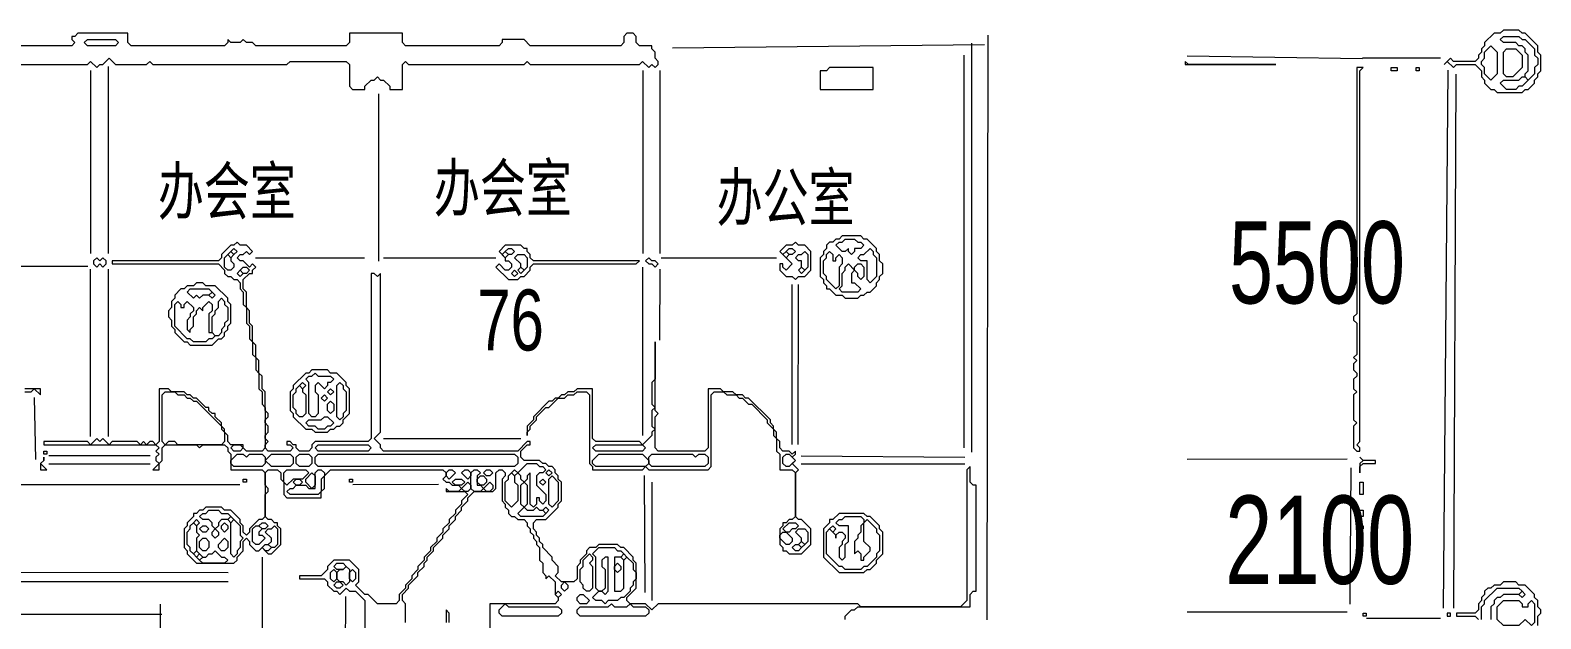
# Model space of a CAD drawing. Extents: x 10 to 1968, y 11 to 1392.
# Drawn here: x 1164.7 to 1649, y 859.2 to 1048 of the extents above; entities that cross this region are included whole.
import ezdxf

# ---------------------------------------------------------------- set-up
doc = ezdxf.new("R2010")
doc.units = 0
for name, color, linetype, lineweight in [('OCR_TEXT', 6, 'Continuous', 0), ('TRACE_CURVE', 6, 'Continuous', 0), ('TRACE_STRAIGHT', 5, 'Continuous', 0), ('TRACE_TEXT_SYMBOL', 6, 'Continuous', 0)]:
    doc.layers.add(name, color=color, linetype=linetype, lineweight=lineweight)
doc.styles.add('wqy-unicode', font='wqy-unicode.lff')

msp = doc.modelspace()

# ---------------------------------------------------------------- linework, layer by layer
at = {"layer": 'TRACE_CURVE', "color": 6}
for points in [[(1590, 1036), (1590, 957), (1589, 956), (1589, 955), (1590, 954), (1590, 944), (1589, 943), (1590, 942), (1589, 941), (1589, 939), (1590, 938), (1590, 937), (1589, 936), (1589, 933), (1590, 932), (1589, 931), (1589, 923), (1590, 922), (1589, 921), (1589, 914), (1590, 913), (1591, 913), (1591, 914), (1590, 915), (1591, 916), (1591, 1035), (1592, 1036)], [(1227, 975), (1228, 976), (1229, 975), (1229, 974), (1230, 973), (1230, 972), (1229, 971), (1228, 971), (1227, 972)], [(1228, 976), (1229, 977), (1230, 976), (1229, 975)], [(1229, 977), (1230, 978), (1231, 977), (1230, 976)], [(1231, 970), (1232, 971), (1233, 970), (1232, 969)], [(1232, 971), (1233, 972), (1234, 972), (1235, 971), (1234, 970), (1233, 970)], [(1207, 931), (1208, 932), (1211, 932), (1212, 931), (1214, 931), (1215, 930), (1216, 930), (1217, 929), (1218, 929), (1226, 921), (1226, 920), (1227, 919), (1227, 916), (1226, 915), (1212, 915), (1211, 916), (1209, 916), (1208, 915), (1207, 916)], [(1229, 914), (1230, 915), (1232, 915), (1233, 914), (1232, 913), (1230, 913)], [(1231, 912), (1233, 912), (1234, 911), (1235, 912), (1239, 912), (1240, 911), (1240, 909), (1239, 908), (1230, 908), (1229, 909), (1229, 910)], [(1242, 912), (1248, 912), (1249, 911), (1249, 909), (1248, 908), (1242, 908), (1240, 910)], [(1250, 911), (1251, 912), (1254, 912), (1255, 911), (1255, 909), (1254, 908), (1251, 908), (1250, 909)], [(1256, 914), (1257, 915), (1273, 915), (1274, 914), (1273, 913), (1257, 913)], [(1256, 911), (1257, 912), (1320, 912), (1321, 911), (1321, 909), (1320, 908), (1257, 908), (1256, 909)], [(1345, 914), (1346, 915), (1361, 915), (1362, 914), (1361, 913), (1346, 913)], [(1347, 912), (1361, 912), (1363, 910), (1363, 909), (1362, 908), (1346, 908), (1345, 909), (1345, 910)], [(1363, 911), (1364, 912), (1377, 912), (1378, 911), (1379, 912), (1381, 912), (1382, 911), (1382, 909), (1381, 908), (1364, 908), (1363, 909)], [(1406, 911), (1407, 912), (1408, 912), (1410, 910), (1408, 908), (1407, 908), (1406, 909)], [(1246, 906), (1247, 907), (1253, 907), (1254, 906), (1252, 904), (1249, 904), (1247, 902), (1246, 903)], [(1256, 906), (1257, 907), (1258, 907), (1259, 906), (1259, 905), (1258, 904), (1258, 900), (1257, 899), (1248, 899), (1247, 900), (1248, 901), (1249, 901), (1250, 902), (1253, 902), (1254, 901), (1256, 901)], [(1255, 906), (1256, 905), (1256, 902), (1255, 901), (1253, 903), (1253, 904)], [(1298, 906), (1299, 907), (1300, 907), (1301, 906), (1299, 904), (1298, 905)], [(1303, 906), (1304, 907), (1305, 907), (1306, 906), (1306, 905), (1305, 904)], [(1306, 906), (1307, 907), (1308, 907), (1309, 906), (1308, 905), (1308, 902), (1309, 902), (1310, 901), (1309, 900), (1307, 900), (1306, 901)], [(1310, 906), (1311, 907), (1312, 907), (1313, 906), (1312, 905), (1311, 905)], [(1318, 905), (1319, 906), (1320, 905), (1320, 903), (1321, 902), (1321, 897), (1319, 895), (1317, 897), (1317, 903), (1318, 904)], [(1319, 906), (1320, 907), (1321, 906), (1320, 905)], [(1324, 909), (1327, 909), (1328, 908), (1329, 908), (1330, 907), (1329, 906), (1328, 906), (1327, 905), (1327, 902), (1330, 899), (1330, 897), (1329, 896), (1328, 897), (1328, 898), (1327, 898), (1327, 896), (1326, 895), (1325, 896), (1325, 906), (1324, 905), (1324, 904), (1323, 903), (1322, 904), (1322, 905), (1321, 906)], [(1330, 906), (1331, 907), (1332, 906), (1331, 905)], [(1249, 903), (1250, 904), (1251, 904), (1252, 903), (1251, 902), (1250, 902)], [(1300, 903), (1301, 904), (1303, 904), (1304, 903), (1303, 902), (1301, 902)], [(1305, 903), (1306, 902), (1306, 901), (1305, 900), (1304, 900), (1303, 901)], [(1308, 904), (1309, 905), (1310, 905), (1311, 904), (1311, 903), (1310, 902), (1309, 902), (1308, 903)], [(1312, 903), (1313, 902), (1313, 901), (1312, 900), (1311, 900), (1310, 901)], [(1322, 902), (1323, 903), (1324, 902), (1324, 896), (1323, 895), (1322, 896)], [(1328, 903), (1329, 904), (1330, 903), (1329, 902)], [(1331, 904), (1332, 905), (1334, 903), (1334, 897), (1332, 895), (1331, 896)], [(1221, 893), (1222, 894), (1225, 894), (1226, 893), (1228, 893), (1229, 892), (1228, 891), (1226, 891), (1225, 890), (1225, 889), (1224, 888), (1223, 889), (1223, 890), (1222, 891), (1220, 891), (1219, 892), (1220, 893)], [(1228, 891), (1229, 892), (1230, 891), (1229, 890)], [(1323, 895), (1324, 894), (1326, 894), (1327, 895), (1328, 894), (1329, 894), (1330, 893), (1329, 892), (1322, 892), (1321, 893)], [(1329, 894), (1330, 895), (1331, 894), (1330, 893)], [(1216, 889), (1217, 890), (1218, 889), (1218, 887), (1219, 886), (1218, 885), (1218, 881), (1217, 880), (1216, 881), (1216, 882), (1215, 883), (1215, 887), (1216, 888)], [(1217, 890), (1218, 891), (1219, 890), (1218, 889)], [(1219, 888), (1220, 889), (1221, 889), (1222, 888), (1221, 887), (1220, 887)], [(1223, 887), (1224, 888), (1225, 887), (1225, 886), (1224, 885), (1223, 886)], [(1226, 889), (1227, 890), (1228, 889), (1228, 888), (1227, 887), (1226, 888)], [(1229, 890), (1230, 891), (1232, 889), (1232, 886), (1233, 885), (1232, 884), (1232, 882), (1231, 881), (1231, 880), (1230, 879), (1229, 880)], [(1236, 888), (1237, 889), (1238, 889), (1239, 888), (1238, 887), (1238, 886), (1239, 886), (1240, 885), (1238, 883), (1237, 883), (1236, 884)], [(1238, 889), (1239, 890), (1240, 890), (1241, 889), (1240, 888), (1239, 888)], [(1242, 888), (1243, 889), (1244, 888), (1244, 883), (1243, 882), (1242, 882), (1241, 883), (1242, 884), (1242, 885), (1240, 887), (1241, 888)], [(1405, 886), (1406, 887), (1407, 887), (1409, 885), (1409, 884), (1408, 883), (1407, 883), (1405, 885)], [(1408, 890), (1410, 890), (1411, 889), (1410, 888), (1409, 888), (1408, 887), (1407, 887), (1406, 888)], [(1410, 887), (1411, 888), (1413, 888), (1414, 887), (1414, 884), (1413, 883), (1412, 884), (1412, 885)], [(1219, 884), (1220, 885), (1221, 885), (1222, 884), (1222, 882), (1221, 881), (1220, 881), (1219, 882)], [(1227, 885), (1228, 884), (1228, 882), (1227, 881), (1226, 881), (1225, 882), (1225, 883)], [(1239, 882), (1240, 883), (1241, 883), (1242, 882), (1241, 881), (1240, 881)], [(1347, 882), (1352, 882), (1353, 881), (1354, 881), (1355, 880), (1354, 879), (1352, 879), (1352, 868), (1354, 868), (1355, 869), (1355, 878), (1356, 879), (1358, 877), (1358, 875), (1359, 874), (1359, 872), (1358, 871), (1358, 870), (1357, 869), (1357, 868), (1355, 866), (1354, 866), (1353, 865), (1350, 865), (1349, 864), (1348, 865), (1346, 865), (1345, 866), (1347, 868), (1348, 868), (1349, 867), (1350, 868), (1350, 879), (1349, 879), (1348, 878), (1348, 876), (1349, 875), (1349, 869), (1348, 868), (1347, 868), (1346, 869), (1346, 879), (1345, 880)], [(1409, 882), (1410, 883), (1411, 883), (1412, 882), (1411, 881), (1410, 881)], [(1411, 883), (1412, 884), (1413, 883), (1412, 882)], [(1217, 880), (1218, 881), (1219, 880), (1218, 879)], [(1218, 879), (1219, 880), (1220, 879), (1219, 878)], [(1223, 880), (1224, 881), (1226, 879), (1227, 879), (1228, 878), (1227, 877), (1220, 877), (1219, 878), (1220, 879), (1221, 879), (1222, 880)], [(1262, 876), (1263, 877), (1265, 877), (1266, 876), (1265, 875), (1263, 875)], [(1344, 880), (1345, 879), (1345, 878), (1344, 877), (1345, 876), (1345, 869), (1344, 868), (1343, 868), (1342, 869), (1342, 870), (1341, 871), (1341, 875), (1342, 876), (1342, 878)], [(1352, 876), (1353, 877), (1354, 876), (1354, 875), (1353, 874), (1352, 875)], [(1354, 879), (1355, 880), (1356, 879), (1355, 878)], [(1261, 874), (1262, 875), (1263, 874), (1263, 872), (1262, 871), (1261, 872)], [(1265, 875), (1266, 876), (1267, 875), (1267, 871), (1266, 870), (1265, 871), (1264, 871), (1263, 872), (1263, 874), (1264, 875)], [(1267, 874), (1268, 875), (1269, 874), (1269, 872), (1268, 871), (1267, 872)], [(1262, 870), (1263, 871), (1264, 871), (1265, 870), (1264, 869), (1263, 869)], [(1333, 867), (1334, 868), (1335, 867), (1334, 866)], [(1335, 870), (1336, 871), (1337, 870), (1337, 869), (1336, 868), (1335, 869)], [(1340, 866), (1341, 867), (1342, 867), (1344, 865), (1343, 864), (1341, 864), (1340, 865)], [(1317, 864), (1318, 863), (1334, 863), (1335, 862), (1335, 861), (1334, 860), (1316, 860), (1315, 861), (1315, 862)], [(1350, 863), (1351, 864), (1352, 863), (1356, 863), (1357, 864), (1358, 863), (1362, 863), (1363, 862), (1363, 861), (1362, 860), (1341, 860), (1340, 861), (1340, 862), (1341, 863)]]:
    msp.add_lwpolyline(points, close=True, dxfattribs=at)
for points in [[(1231, 980), (1230, 979), (1229, 979), (1226, 976), (1226, 975), (1225, 974), (1191, 974), (1191, 973), (1225, 973), (1227, 971), (1227, 970), (1228, 969), (1229, 969), (1230, 968), (1231, 968), (1232, 967), (1232, 965), (1233, 964), (1233, 960), (1234, 959), (1234, 954), (1235, 953), (1235, 949), (1236, 948), (1236, 944), (1237, 943), (1237, 939), (1238, 938), (1238, 933), (1239, 932), (1239, 928), (1240, 927), (1240, 914), (1239, 913), (1234, 913), (1233, 914), (1233, 915), (1229, 915), (1228, 916), (1228, 918), (1227, 919), (1227, 920), (1226, 921), (1226, 922), (1224, 924), (1224, 925), (1223, 925), (1222, 926), (1222, 927), (1221, 927), (1218, 930), (1217, 930), (1216, 931), (1215, 931), (1214, 932), (1210, 932), (1209, 933), (1206, 933), (1206, 916), (1205, 915), (1204, 916), (1203, 916), (1202, 915), (1201, 916)], [(1237, 943), (1237, 947), (1236, 948), (1236, 953), (1235, 954), (1235, 958), (1234, 959), (1234, 964), (1233, 965), (1233, 968), (1235, 970), (1236, 970), (1236, 971), (1237, 972), (1236, 973), (1235, 972), (1233, 974), (1232, 974), (1231, 975), (1232, 976), (1233, 976), (1234, 977), (1235, 976), (1236, 977), (1234, 979), (1232, 979), (1231, 980)], [(1334, 896), (1335, 897), (1335, 903), (1334, 904), (1334, 905), (1333, 906), (1333, 907), (1332, 908), (1331, 908), (1330, 909), (1329, 909), (1328, 910), (1323, 910), (1322, 911), (1322, 913), (1324, 915), (1325, 915), (1325, 916), (1324, 916), (1321, 913), (1278, 913), (1277, 914), (1277, 915), (1275, 917), (1277, 919), (1277, 970), (1276, 969), (1275, 970), (1274, 970), (1274, 917), (1273, 916), (1256, 916), (1255, 915), (1255, 914), (1254, 913), (1251, 913), (1250, 914), (1250, 915), (1249, 915), (1248, 916), (1247, 916), (1247, 915), (1248, 915), (1249, 914), (1248, 913), (1241, 913), (1240, 914), (1240, 915), (1241, 916), (1240, 917), (1240, 918), (1241, 919), (1241, 921), (1240, 922), (1240, 923), (1241, 924), (1241, 925), (1240, 926), (1240, 932), (1239, 933), (1239, 937), (1238, 938), (1238, 942), (1237, 943)], [(1365, 948), (1365, 936), (1364, 935), (1364, 928), (1365, 927), (1364, 926), (1364, 921), (1365, 920), (1364, 919), (1364, 918), (1361, 915), (1360, 916), (1346, 916), (1345, 917), (1345, 933), (1340, 933), (1339, 932), (1337, 932), (1336, 931), (1335, 931), (1334, 930), (1333, 930), (1332, 929), (1331, 929), (1326, 924), (1326, 923), (1324, 921), (1324, 918), (1324, 919), (1325, 920), (1325, 921), (1327, 923), (1327, 924), (1330, 927), (1331, 927), (1334, 930), (1336, 930), (1337, 931), (1339, 931), (1340, 932), (1343, 932), (1344, 931), (1344, 909), (1345, 908), (1345, 907), (1361, 907), (1362, 908), (1363, 907), (1382, 907), (1383, 908), (1383, 931), (1384, 932), (1387, 932), (1388, 931), (1391, 931), (1392, 930), (1393, 930), (1395, 928), (1396, 928), (1401, 923), (1401, 922), (1403, 920), (1403, 918), (1404, 917)], [(1404, 917), (1404, 913), (1405, 912), (1405, 907), (1409, 907), (1410, 906), (1410, 892), (1409, 891), (1408, 891), (1407, 890), (1406, 890), (1406, 889), (1405, 888), (1405, 883), (1406, 882), (1406, 881), (1407, 881), (1408, 880), (1412, 880), (1415, 883), (1415, 888), (1412, 891), (1411, 891), (1410, 892), (1410, 906), (1411, 907), (1409, 909), (1410, 910), (1409, 911), (1410, 912), (1410, 913), (1409, 912), (1408, 913), (1406, 913), (1405, 914), (1405, 916), (1404, 917), (1404, 919), (1403, 920), (1403, 921), (1402, 922), (1402, 923), (1395, 930), (1394, 930), (1393, 931), (1391, 931), (1390, 932), (1387, 932), (1386, 933), (1382, 933), (1382, 914), (1381, 913), (1366, 913), (1365, 914), (1365, 924), (1366, 925), (1365, 926), (1365, 948)], [(1201, 916), (1200, 915), (1199, 916), (1191, 916), (1190, 915), (1188, 917), (1187, 916), (1186, 917), (1184, 915), (1183, 916), (1169, 916), (1169, 915), (1205, 915), (1206, 914), (1205, 913), (1206, 912), (1205, 911), (1205, 910), (1206, 909), (1204, 907), (1206, 907), (1206, 909), (1207, 910), (1207, 914), (1208, 915), (1218, 915), (1219, 914), (1220, 915), (1227, 915), (1228, 914), (1228, 913), (1229, 912), (1229, 907), (1239, 907), (1240, 906), (1240, 892), (1239, 891), (1238, 891), (1235, 888), (1235, 887), (1234, 886), (1233, 887), (1233, 889), (1232, 890), (1232, 891), (1229, 894), (1227, 894), (1226, 895), (1221, 895), (1220, 894), (1219, 894), (1218, 893), (1217, 893), (1217, 892), (1215, 890), (1215, 889), (1214, 888), (1214, 882), (1215, 881), (1215, 880), (1218, 877), (1230, 877), (1231, 878), (1231, 879)], [(1231, 879), (1233, 881), (1233, 884), (1234, 885), (1235, 884), (1235, 883), (1237, 881), (1238, 881), (1239, 882), (1241, 880), (1242, 880), (1245, 883), (1245, 888), (1244, 889), (1244, 890), (1243, 890), (1242, 891), (1241, 891), (1240, 892), (1240, 899), (1241, 900), (1241, 901), (1240, 902), (1240, 906), (1241, 907), (1244, 907), (1245, 906), (1245, 904), (1246, 903), (1246, 899), (1247, 898), (1258, 898), (1258, 900), (1259, 901), (1259, 905), (1261, 907), (1297, 907), (1298, 906), (1298, 905), (1297, 904), (1298, 903), (1299, 903), (1300, 902), (1302, 902), (1303, 901), (1302, 900), (1299, 900), (1298, 901), (1298, 900), (1304, 900), (1305, 899), (1303, 897), (1303, 896), (1301, 894), (1301, 893), (1299, 891), (1299, 890), (1297, 888), (1297, 887), (1295, 885), (1295, 884), (1293, 882), (1293, 881), (1291, 879)], [(1285, 858), (1285, 864), (1284, 865), (1284, 867), (1286, 869), (1286, 870), (1289, 873), (1289, 874), (1291, 876), (1291, 877), (1292, 878), (1292, 879), (1294, 881), (1294, 882), (1297, 885), (1297, 886), (1299, 888), (1299, 889), (1301, 891), (1301, 892), (1303, 894), (1303, 895), (1305, 897), (1305, 898), (1307, 900), (1313, 900), (1314, 901), (1314, 906)], [(1314, 906), (1315, 907), (1316, 907), (1317, 906), (1317, 905), (1316, 904), (1316, 897), (1317, 896), (1317, 895), (1318, 894), (1318, 893), (1319, 892), (1320, 892), (1321, 891), (1323, 891), (1324, 890), (1324, 889), (1325, 888), (1325, 887), (1326, 886), (1326, 885), (1327, 884), (1327, 883), (1328, 882), (1328, 878), (1329, 877), (1329, 874), (1330, 873), (1330, 872), (1331, 873), (1333, 871), (1333, 867), (1334, 866), (1334, 865), (1333, 864), (1312, 864), (1312, 854)], [(1426, 859), (1426, 860), (1428, 862), (1429, 862), (1430, 863), (1466, 863), (1466, 867), (1467, 868), (1468, 868), (1468, 902), (1467, 902), (1466, 903), (1466, 908), (1465, 907), (1465, 865), (1463, 863), (1431, 863), (1430, 864), (1366, 864), (1364, 862), (1362, 864), (1357, 864), (1356, 865), (1356, 866), (1359, 869), (1359, 877), (1358, 878), (1358, 879), (1355, 882), (1354, 882), (1353, 883), (1347, 883), (1346, 882), (1344, 882), (1343, 881), (1343, 880), (1341, 878), (1341, 877), (1340, 876), (1340, 872), (1339, 871), (1335, 871), (1333, 873), (1334, 874), (1334, 876), (1332, 878), (1332, 879), (1329, 882), (1329, 883), (1328, 884), (1328, 885), (1327, 886), (1327, 887), (1326, 888), (1326, 890), (1327, 891), (1330, 891), (1334, 895), (1334, 896)], [(1291, 879), (1291, 878), (1289, 876), (1289, 875), (1287, 873), (1287, 872), (1285, 870), (1285, 869), (1283, 867), (1283, 865), (1282, 864), (1276, 864), (1273, 867), (1272, 867), (1269, 870), (1270, 871), (1270, 875), (1267, 878), (1262, 878), (1260, 876), (1260, 875), (1258, 873), (1251, 873), (1251, 872), (1259, 872), (1260, 871), (1260, 870), (1262, 868), (1263, 868), (1264, 867), (1266, 869), (1267, 868), (1269, 868), (1272, 865), (1272, 827)], [(1299, 858), (1299, 861), (1298, 862), (1298, 858)]]:
    msp.add_lwpolyline(points, dxfattribs=at)
at = {"layer": 'TRACE_STRAIGHT', "color": 5}
for p, q in [((1471.49, 858.87), (1471.79, 1046.38)), ((1370.65, 1042.35), (1470.68, 1043.39)), ((1466.48, 1043.88), (1466.5, 912.62)), ((1464, 1040), (1464, 914)), ((1535.6, 1039.76), (1591.86, 1038.95)), ((1591.88, 1039.12), (1616.88, 1039.12)), ((1184.05, 1035.12), (1184.05, 976.37)), ((1189.68, 1036.38), (1189.7, 976.38)), ((1361.1, 1035.12), (1361.11, 976.37)), ((1366.68, 976.37), (1366.68, 1035.12)), ((1617.82, 862.63), (1619.35, 1035.13)), ((1621.08, 862.62), (1621.92, 1033.88)), ((1276.3, 1027.63), (1276.35, 973.88)), ((1236.88, 974.97), (1271.88, 974.94)), ((1278, 975), (1314, 975)), ((1367, 975), (1404, 975)), ((1148.12, 972.34), (1183.12, 972.3)), ((1184.05, 917.62), (1184.05, 971.38)), ((1189.7, 971.38), (1189.7, 917.62)), ((1361, 972), (1361, 918)), ((1366.59, 948.61), (1366.7, 971.38)), ((1408.89, 966.38), (1408.92, 915.12)), ((1410.94, 915.12), (1411.04, 966.38)), ((1165.96, 930.13), (1166.39, 910.33)), ((1278, 917), (1322, 917)), ((1170.63, 911.53), (1203.13, 911.51)), ((1411.88, 911.47), (1464.38, 910.98)), ((1170.62, 908.88), (1203.12, 908.88)), ((1411.88, 908.89), (1464.38, 908.84)), ((1535.62, 910.42), (1586.87, 910.46)), ((1587.91, 863.88), (1588.2, 907.63)), ((1158.12, 902.29), (1231.88, 902.29)), ((1268.12, 902.27), (1295.63, 902.33)), ((1361.53, 905.12), (1361.77, 867.62)), ((1364, 903), (1364, 865)), ((1239, 879), (1239, 830)), ((1100.62, 874.17), (1228.13, 874.08)), ((1100.62, 871.11), (1228.12, 871.11)), ((1206.3, 863.87), (1206.34, 670.12)), ((1265.62, 831.38), (1265.87, 866.37)), ((1106.88, 860.62), (1206.88, 860.66)), ((1535.63, 861.46), (1586.88, 861.45)), ((1593.12, 859.35), (1616.88, 859.35))]:
    msp.add_line(p, q, dxfattribs=at)
at = {"layer": 'TRACE_TEXT_SYMBOL', "color": 6}
for points in [[(1359, 1046), (1358, 1047), (1356, 1047), (1355, 1046), (1355, 1044), (1354, 1043), (1325, 1043), (1323, 1045), (1316, 1045), (1316, 1044), (1315, 1043), (1285, 1043), (1284, 1044), (1284, 1047), (1267, 1047), (1267, 1044), (1266, 1043), (1237, 1043), (1236, 1044), (1234, 1044), (1233, 1045), (1232, 1044), (1229, 1044), (1228, 1045), (1228, 1044), (1227, 1043), (1197, 1043), (1196, 1044), (1196, 1047), (1180, 1047), (1179, 1046), (1178, 1046), (1178, 1045), (1179, 1044), (1178, 1043), (1148, 1043)], [(1108, 1037), (1183, 1037), (1184, 1038), (1186, 1036), (1187, 1037), (1188, 1037), (1190, 1039), (1192, 1037), (1202, 1037), (1203, 1038), (1204, 1037), (1247, 1037), (1248, 1038), (1266, 1038), (1267, 1037), (1267, 1030), (1268, 1029), (1272, 1029), (1272, 1030), (1274, 1032), (1275, 1032), (1276, 1033), (1277, 1032), (1278, 1032), (1280, 1030), (1280, 1029), (1284, 1029), (1284, 1037), (1285, 1038), (1286, 1037), (1323, 1037), (1324, 1038), (1325, 1037), (1360, 1037), (1361, 1038), (1363, 1036), (1364, 1037), (1365, 1036), (1366, 1037), (1366, 1038), (1365, 1039), (1365, 1041), (1364, 1042), (1364, 1043), (1360, 1043), (1359, 1044), (1359, 1046)], [(1163, 932), (1165, 932), (1166, 933), (1168, 931), (1168, 933), (1163, 933)], [(1648, 857), (1648, 860), (1649, 861), (1649, 862), (1648, 863), (1648, 865), (1647, 866), (1647, 867), (1644, 870), (1642, 870), (1641, 871), (1637, 871), (1636, 870), (1634, 870), (1633, 869), (1632, 869), (1631, 868), (1631, 867), (1630, 866), (1630, 865), (1629, 864), (1629, 862), (1628, 861), (1622, 861), (1622, 860), (1628, 860), (1629, 859)], [(1630, 859), (1630, 863), (1631, 864), (1631, 865), (1635, 869), (1642, 869), (1643, 868), (1642, 867), (1637, 867), (1636, 866), (1635, 866), (1634, 865), (1634, 864), (1633, 863), (1633, 859)]]:
    msp.add_lwpolyline(points, dxfattribs=at)
for points in [[(1637, 1048), (1636, 1047), (1634, 1047), (1631, 1044), (1631, 1043), (1630, 1042), (1630, 1041), (1629, 1040), (1629, 1039), (1628, 1038), (1621, 1038), (1620, 1039), (1618, 1037), (1619, 1038), (1621, 1036), (1622, 1037), (1628, 1037), (1630, 1035), (1630, 1033), (1631, 1032), (1631, 1031), (1633, 1029), (1634, 1029), (1635, 1028), (1643, 1028), (1644, 1029), (1645, 1029), (1647, 1031), (1647, 1032), (1648, 1033), (1648, 1034), (1649, 1035), (1649, 1040), (1648, 1041), (1648, 1043), (1644, 1047), (1643, 1047), (1642, 1048)], [(1182, 1044), (1183, 1045), (1192, 1045), (1193, 1044), (1192, 1043), (1183, 1043)], [(1633, 1043), (1635, 1041), (1635, 1034), (1633, 1032), (1631, 1034), (1631, 1036), (1630, 1037), (1630, 1038), (1631, 1039), (1631, 1041)], [(1636, 1045), (1637, 1046), (1642, 1046), (1643, 1045), (1644, 1045), (1647, 1042), (1647, 1040), (1648, 1039), (1648, 1037), (1647, 1036), (1647, 1034), (1645, 1032), (1644, 1033), (1644, 1034), (1645, 1035), (1645, 1040), (1644, 1041), (1644, 1042), (1643, 1043), (1642, 1043), (1641, 1044), (1637, 1044)], [(1637, 1041), (1638, 1042), (1641, 1042), (1643, 1040), (1643, 1036), (1640, 1033), (1638, 1033), (1637, 1034)], [(1535, 1038), (1535, 1037), (1564, 1037), (1536, 1037)], [(1421, 1036), (1420, 1035), (1418, 1035), (1418, 1029), (1435, 1029), (1435, 1036)], [(1601, 1036), (1603, 1036), (1603, 1035), (1601, 1035)], [(1609, 1036), (1610, 1036), (1610, 1035), (1609, 1035)], [(1642, 1032), (1643, 1033), (1644, 1033), (1645, 1032), (1643, 1030), (1642, 1030), (1641, 1029), (1638, 1029), (1636, 1031), (1637, 1032)], [(1317, 979), (1315, 977), (1317, 975), (1317, 974), (1318, 974), (1319, 973), (1319, 972), (1318, 971), (1317, 971), (1315, 973), (1314, 972), (1318, 968), (1321, 968), (1322, 969), (1323, 969), (1325, 971), (1325, 972), (1326, 973), (1359, 973), (1360, 974), (1326, 974), (1325, 975), (1325, 976), (1324, 977), (1324, 978), (1323, 978), (1322, 979)], [(1410, 980), (1409, 979), (1407, 979), (1405, 977), (1409, 973), (1407, 971), (1406, 972), (1406, 973), (1405, 973), (1405, 971), (1407, 969), (1409, 969), (1410, 968), (1411, 969), (1413, 969), (1415, 971), (1415, 977), (1413, 979), (1411, 979)], [(1425, 982), (1424, 981), (1423, 981), (1422, 980), (1421, 980), (1420, 979), (1420, 978), (1419, 977), (1419, 976), (1418, 975), (1418, 969), (1419, 968), (1419, 967), (1420, 966), (1420, 965), (1421, 965), (1423, 963), (1425, 963), (1426, 962), (1430, 962), (1431, 963), (1432, 963), (1433, 964), (1434, 964), (1436, 966), (1436, 967), (1437, 968), (1437, 969), (1438, 970), (1438, 973), (1437, 974), (1437, 976), (1436, 977), (1436, 978), (1433, 981), (1432, 981), (1431, 982)], [(1425, 980), (1426, 981), (1429, 981), (1430, 980), (1431, 980), (1432, 979), (1431, 978), (1429, 978), (1429, 977), (1428, 976), (1427, 977), (1427, 978), (1426, 977), (1425, 977), (1423, 979), (1424, 980)], [(1186, 975), (1185, 974), (1185, 973), (1186, 972), (1187, 973), (1188, 972), (1189, 973), (1189, 974), (1188, 975), (1187, 974)], [(1316, 976), (1317, 977), (1318, 976), (1317, 975)], [(1317, 977), (1318, 978), (1319, 978), (1320, 977), (1319, 976), (1318, 976)], [(1320, 975), (1321, 976), (1323, 976), (1324, 975), (1324, 972), (1323, 971), (1322, 972), (1322, 973)], [(1363, 975), (1362, 974), (1363, 973), (1364, 973), (1365, 972), (1366, 973), (1365, 974), (1364, 974)], [(1406, 976), (1407, 977), (1408, 976), (1407, 975)], [(1407, 977), (1408, 978), (1409, 978), (1410, 977), (1409, 976), (1408, 976)], [(1412, 976), (1413, 977), (1414, 976), (1414, 972), (1413, 971), (1412, 972), (1412, 974), (1411, 974), (1410, 975), (1411, 976)], [(1420, 976), (1421, 977), (1422, 976), (1422, 974), (1423, 974), (1423, 975), (1424, 976), (1425, 975), (1425, 973), (1424, 972), (1424, 966), (1423, 965), (1420, 968), (1420, 969), (1419, 970), (1419, 974), (1420, 975)], [(1434, 978), (1435, 977), (1435, 976), (1436, 975), (1436, 969), (1434, 967), (1433, 968), (1433, 974), (1431, 974), (1430, 975), (1431, 976), (1432, 976)], [(1319, 970), (1320, 971), (1321, 970), (1320, 969)], [(1321, 971), (1322, 972), (1323, 971), (1322, 970)], [(1411, 971), (1412, 972), (1413, 971), (1412, 970)], [(1426, 972), (1427, 973), (1429, 971), (1428, 970), (1428, 967), (1429, 967), (1431, 965), (1430, 964), (1425, 964), (1424, 965), (1425, 966), (1425, 970), (1426, 971)], [(1429, 972), (1430, 973), (1431, 973), (1432, 972), (1432, 969), (1431, 968), (1430, 969), (1430, 970), (1429, 971)], [(1218, 967), (1217, 966), (1215, 966), (1214, 965), (1213, 965), (1211, 963), (1211, 962), (1210, 961), (1210, 959), (1209, 958), (1209, 956), (1210, 955), (1210, 953), (1211, 952), (1211, 951), (1214, 948), (1215, 948), (1216, 947), (1223, 947), (1225, 949), (1226, 949), (1227, 950), (1227, 951), (1228, 952), (1228, 953), (1229, 954), (1229, 960), (1228, 961), (1228, 962), (1224, 966), (1221, 966), (1220, 967)], [(1215, 964), (1216, 965), (1222, 965), (1223, 964), (1222, 963), (1220, 963), (1219, 962), (1218, 963), (1217, 962)], [(1222, 963), (1223, 964), (1224, 963), (1223, 962)], [(1211, 960), (1212, 961), (1213, 960), (1213, 959), (1214, 959), (1214, 960), (1215, 961), (1217, 959), (1217, 958), (1216, 957), (1216, 956), (1215, 955), (1215, 952), (1216, 951), (1216, 952), (1217, 953), (1217, 956), (1218, 957), (1218, 958), (1219, 959), (1220, 958), (1220, 959), (1222, 961), (1223, 960), (1223, 958), (1222, 957), (1222, 951), (1223, 951), (1224, 950), (1223, 949), (1222, 949), (1221, 948), (1217, 948), (1216, 949), (1215, 949), (1211, 953)], [(1225, 961), (1226, 962), (1227, 961), (1227, 960), (1228, 959), (1228, 955), (1227, 954), (1227, 953), (1226, 952), (1226, 951), (1225, 950), (1224, 950), (1223, 951), (1223, 956), (1224, 957), (1224, 958), (1225, 959)], [(1255, 939), (1254, 938), (1253, 938), (1249, 934), (1249, 933), (1248, 932), (1248, 926), (1249, 925), (1249, 924), (1253, 920), (1255, 920), (1256, 919), (1260, 919), (1261, 920), (1262, 920), (1263, 921), (1264, 921), (1265, 922), (1265, 923), (1267, 925), (1267, 933), (1266, 934), (1266, 935), (1263, 938), (1261, 938), (1260, 939)], [(1251, 934), (1252, 935), (1253, 934), (1252, 933)], [(1255, 937), (1256, 938), (1257, 937), (1261, 937), (1262, 936), (1261, 935), (1260, 935), (1260, 934), (1259, 933), (1257, 935), (1256, 934), (1256, 932), (1257, 931), (1257, 925), (1256, 924), (1255, 924), (1254, 925), (1254, 935), (1253, 936), (1254, 937)], [(1263, 934), (1264, 935), (1265, 934), (1265, 933), (1266, 932), (1266, 926), (1265, 925), (1265, 924), (1264, 923), (1263, 924)], [(1250, 933), (1251, 934), (1252, 933), (1252, 932), (1253, 931), (1253, 925), (1252, 924), (1251, 924), (1250, 925), (1250, 926), (1249, 927), (1249, 931), (1250, 932)], [(1258, 930), (1259, 931), (1260, 930), (1259, 929)], [(1260, 932), (1261, 933), (1262, 932), (1261, 931)], [(1260, 928), (1261, 929), (1262, 928), (1262, 926), (1261, 925), (1260, 926)], [(1258, 923), (1259, 924), (1260, 924), (1262, 922), (1261, 921), (1260, 921), (1259, 920), (1257, 920), (1256, 921), (1254, 921), (1253, 922), (1254, 923)], [(1169, 911), (1169, 910), (1168, 909), (1168, 907), (1170, 907), (1168, 909), (1169, 910)], [(1169, 913), (1170, 913), (1170, 912), (1169, 912)], [(1591, 911), (1592, 910), (1591, 909), (1591, 906), (1591, 908), (1592, 909), (1596, 909), (1596, 910), (1592, 910)], [(1233, 904), (1234, 904), (1234, 903), (1233, 903)], [(1267, 904), (1268, 904), (1268, 903), (1267, 903)], [(1591, 903), (1592, 903), (1592, 899), (1591, 899)], [(1424, 893), (1422, 891), (1421, 891), (1421, 890), (1419, 888), (1419, 879), (1424, 874), (1432, 874), (1433, 875), (1434, 875), (1436, 877), (1436, 878), (1438, 880), (1438, 887), (1437, 888), (1437, 889), (1434, 892), (1433, 892), (1432, 893)], [(1425, 891), (1426, 892), (1431, 892), (1432, 891), (1432, 890), (1431, 889), (1431, 887), (1430, 886), (1430, 885), (1429, 884), (1429, 880), (1430, 881), (1431, 880), (1431, 878), (1432, 878), (1432, 879), (1434, 881), (1434, 882), (1432, 884), (1432, 890), (1433, 891), (1436, 888), (1436, 887), (1437, 886), (1437, 881), (1436, 880), (1436, 879), (1433, 876), (1432, 876), (1431, 875), (1426, 875), (1425, 876), (1424, 876), (1420, 880), (1420, 887), (1421, 888), (1423, 886), (1423, 885), (1423, 886), (1424, 887), (1425, 887), (1426, 886), (1426, 885), (1425, 884), (1425, 883), (1424, 882), (1424, 879), (1425, 878), (1426, 879), (1426, 883), (1427, 884), (1427, 889), (1424, 889), (1423, 890), (1424, 891)], [(1591, 894), (1592, 894), (1592, 892), (1591, 892)], [(1421, 888), (1422, 889), (1423, 888), (1422, 887)], [(1591, 889), (1592, 889), (1592, 888), (1591, 888)], [(1642, 867), (1643, 868), (1644, 867), (1643, 866)], [(1637, 865), (1642, 865), (1643, 864), (1643, 863), (1645, 863), (1645, 864), (1646, 865), (1647, 864), (1647, 858), (1646, 857), (1644, 859), (1642, 857), (1637, 857), (1635, 859), (1635, 863)], [(1592, 861), (1593, 861), (1593, 860), (1592, 860)], [(1619, 861), (1619, 860), (1620, 860), (1620, 861)]]:
    msp.add_lwpolyline(points, close=True, dxfattribs=at)

# ---------------------------------------------------------------- texts
at = {"layer": 'OCR_TEXT', "color": 6, "style": 'wqy-unicode'}
for s, height, width, p in [('办会室', 15.026, 0.72, (1205.58, 988.89)), ('办会室', 15.026, 0.72, (1294.08, 989.89)), ('办公室', 15.026, 0.72, (1384.73, 986.89)), ('5500', 26.356, 0.72, (1549.02, 960.35)), ('76', 19.544, 0.73501, (1308, 945.26)), ('2100', 28.308, 0.72, (1547.8, 870.38))]:
    msp.add_text(s, height=height, dxfattribs=dict(at, width=width)).set_placement(p)

doc.saveas('drawing.dxf')
